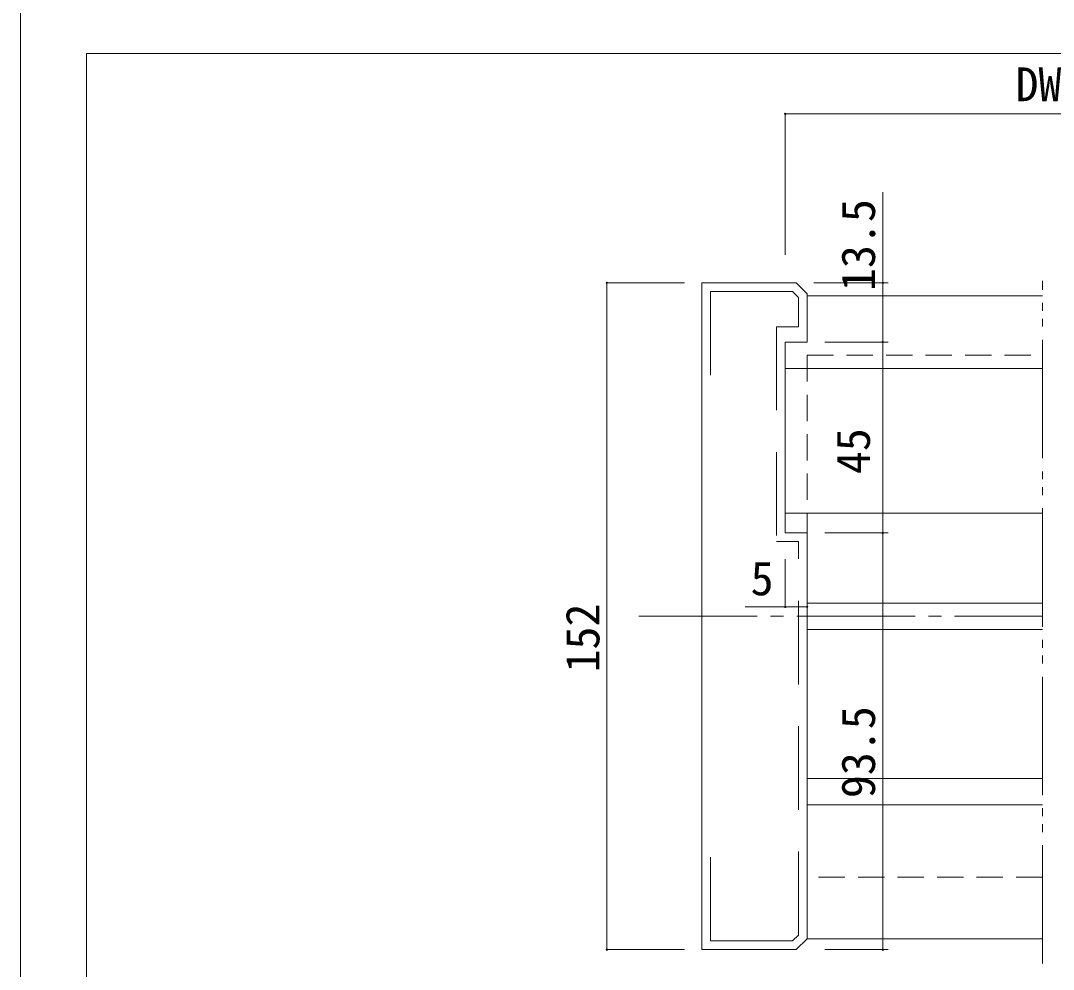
# Model space of a CAD drawing. Units: millimetres on the paper, enlarged 10 times, with parts at other scales. Extents: x -2000 to 2000, y -1385 to 1385.
# Drawn here: x -2000 to -1215, y -813 to -92 of the extents above; entities that cross this region are included whole.
import ezdxf
from ezdxf.enums import TextEntityAlignment as Align

# ---------------------------------------------------------------- set-up
doc = ezdxf.new("R2010")
doc.units = ezdxf.units.MM
doc.header["$LTSCALE"] = 10
for name, pattern in [('CHAIN2', [12, 9, -1, 1, -1]), ('DOUBLE_CHAIN2', [12.8, 9, -1, 0.6, -0.6, 0.6, -1]), ('USER2', [9.525, 6.35, -3.175]), ('USER9', [3, 2, -1])]:
    doc.linetypes.add(name, pattern=pattern)
doc.layers.add('1-1_0', color=7, linetype='Continuous', lineweight=20)
doc.layers.add('2-0_18', color=7, linetype='Continuous', lineweight=18)
doc.styles.add('ＭＳ ゴシック', font='')
doc.styles.get('ＭＳ ゴシック').set_extended_font_data('MS Gothic')

msp = doc.modelspace()

# ---------------------------------------------------------------- linework, layer by layer
at = {"layer": '1-1_0'}
for p in [(380, -117.5), (380, -117.5), (-1950, -1017.5), (380, -117.5), (380, -117.5), (-1950, -1017.5)]:
    msp.add_line(p, (-1950, -117.5), dxfattribs=at)
msp.add_lwpolyline([(-2000, -1385), (2000, -1385), (2000, 1385), (-2000, 1385)], close=True, dxfattribs=at)
at = {"layer": '2-0_18', "color": 4, "lineweight": 9}
for p, q in [((-1344.97, -291.7), (-1344.97, -222.93)), ((-1344.97, -336.7), (-1344.97, -291.7)), ((-1389.04, -336.7), (-1340.8, -336.7)), ((-1389.04, -336.7), (-1340.8, -336.7)), ((-1344.97, -336.7), (-1344.97, -481.7)), ((-1389.04, -481.7), (-1340.8, -481.7)), ((-1389.04, -481.7), (-1340.8, -481.7)), ((-1344.97, -481.7), (-1344.97, -798.37)), ((-1419.04, -501.59), (-1419.04, -537.97)), ((-1419.04, -537.97), (-1449.56, -537.97)), ((-1402.38, -537.97), (-1419.04, -537.97)), ((-1495.71, -798.37), (-1554.61, -798.37)), ((-1389.04, -798.37), (-1340.8, -798.37)), ((-1389.04, -798.37), (-1340.8, -798.37))]:
    msp.add_line(p, q, dxfattribs=at)
at = {"layer": '2-0_18', "linetype": 'DOUBLE_CHAIN2', "lineweight": 20}
msp.add_line((-1223.66, -808.99), (-1223.66, -290.27), dxfattribs=at)
at = {"layer": '2-0_18', "lineweight": 20}
for p, q in [((-1482.38, -291.7), (-1410.71, -291.7)), ((-1482.38, -291.7), (-1482.38, -798.37)), ((-1482.38, -291.7), (-1410.71, -291.7)), ((-1482.38, -291.7), (-1482.38, -798.37)), ((-1402.38, -300.04), (-1410.71, -291.7)), ((-1402.38, -300.04), (-1410.71, -291.7)), ((-1397.38, -291.7), (-1340.8, -291.7)), ((-1402.38, -300.04), (-1402.38, -331.7)), ((-1402.38, -300.04), (-1402.38, -336.7)), ((-1402.38, -301.7), (-1223.66, -301.7)), ((-1419.04, -336.7), (-1402.38, -336.7)), ((-1419.04, -336.7), (-1419.04, -481.7)), ((-1419.04, -336.7), (-1419.04, -453.37)), ((-1419.04, -336.7), (-1419.04, -453.37)), ((-1419.04, -348.37), (-1419.04, -458.37)), ((-1419.04, -356.7), (-1419.04, -466.7)), ((-1419.04, -356.7), (-1223.66, -356.7)), ((-1419.04, -466.7), (-1223.66, -466.7)), ((-1402.38, -481.7), (-1402.38, -790.04)), ((-1402.38, -490.04), (-1402.38, -790.04)), ((-1402.38, -535.04), (-1223.66, -535.04)), ((-1402.38, -555.04), (-1223.66, -555.04)), ((-1402.38, -668.37), (-1223.66, -668.37)), ((-1402.38, -688.37), (-1223.66, -688.37)), ((-1402.38, -790.04), (-1410.71, -798.37)), ((-1402.38, -790.04), (-1410.71, -798.37)), ((-1223.66, -790.04), (-1402.38, -790.04)), ((-1482.38, -798.37), (-1410.71, -798.37)), ((-1482.38, -798.37), (-1410.71, -798.37)), ((-1482.38, -798.37), (-1410.71, -798.37)), ((-1482.38, -798.37), (-1410.71, -798.37))]:
    msp.add_line(p, q, dxfattribs=at)
at = {"layer": '2-0_18', "linetype": 'USER2', "lineweight": 20}
for p, q in [((-1475.71, -298.37), (-1475.71, -365.04)), ((-1425.71, -488.37), (-1409.04, -488.37)), ((-1409.04, -787.28), (-1409.04, -488.37)), ((-1475.71, -791.7), (-1475.71, -725.04)), ((-1413.47, -791.7), (-1475.71, -791.7)), ((-1409.04, -787.28), (-1413.47, -791.7))]:
    msp.add_line(p, q, dxfattribs=at)
at = {"layer": '2-0_18', "linetype": 'USER9'}
for p, q in [((-1402.38, -346.7), (-1223.66, -346.7)), ((-1402.38, -346.7), (-1402.38, -481.7)), ((-1223.66, -743.37), (-1402.38, -743.37))]:
    msp.add_line(p, q, dxfattribs=at)
at = {"layer": '2-0_18', "color": 4, "linetype": 'CHAIN2', "lineweight": 9}
msp.add_line((-1530.31, -545.04), (-1223.66, -545.04), dxfattribs=at)
at = {"layer": '2-0_18', "color": 4, "lineweight": 9}
for points in [[(-1419.04, -270.52), (-1419.04, -163.34), (-919.04, -163.34)], [(-1495.71, -291.7), (-1554.61, -291.7), (-1554.61, -798.37)]]:
    msp.add_lwpolyline(points, dxfattribs=at)
at = {"layer": '2-0_18', "linetype": 'USER2', "lineweight": 20}
msp.add_lwpolyline([(-1475.71, -298.37), (-1413.47, -298.37), (-1409.04, -302.8), (-1409.04, -325.04), (-1425.71, -325.04), (-1425.71, -488.37)], dxfattribs=at)
at = {"layer": '2-0_18', "lineweight": 20}
msp.add_lwpolyline([(-1419.04, -481.7), (-1402.38, -481.7), (-1402.38, -490.04)], dxfattribs=at)
msp.add_lwpolyline([(-1419.04, -481.7), (-1402.38, -481.7), (-1402.38, -490.04)], dxfattribs=at)
at = {"layer": '2-0_18', "color": 4, "lineweight": 9}
for centre, start, end in [((-1419.04, -163.34), 0, 180), ((-1419.04, -163.34), 0, 180), ((-1419.04, -163.34), 180, 0), ((-1419.04, -163.34), 180, 0), ((-1554.61, -291.7), 90, 270), ((-1554.61, -291.7), 270, 90), ((-1344.97, -291.7), 90, 270), ((-1344.97, -291.7), 270, 90), ((-1344.97, -336.7), 90, 270), ((-1344.97, -336.7), 90, 270), ((-1344.97, -336.7), 270, 90), ((-1344.97, -336.7), 270, 90), ((-1344.97, -481.7), 90, 270), ((-1344.97, -481.7), 90, 270), ((-1344.97, -481.7), 270, 90), ((-1344.97, -481.7), 270, 90), ((-1419.04, -537.97), 90, 270), ((-1419.04, -537.97), 270, 90), ((-1402.38, -537.97), 90, 270), ((-1402.38, -537.97), 270, 90), ((-1554.61, -798.37), 90, 270), ((-1554.61, -798.37), 270, 90), ((-1344.97, -798.37), 90, 270), ((-1344.97, -798.37), 90, 270), ((-1344.97, -798.37), 90, 270), ((-1344.97, -798.37), 270, 90), ((-1344.97, -798.37), 270, 90), ((-1344.97, -798.37), 270, 90)]:
    msp.add_arc(centre, 0.521, start, end, dxfattribs=at)

# ---------------------------------------------------------------- texts
at = {"layer": '2-0_18', "style": 'ＭＳ ゴシック'}
for s, p in [('DW:812', (-1244.1, -161.38)), ('5', (-1445.36, -536.82))]:
    msp.add_text(s, height=25.66, dxfattribs=at).set_placement(p, align=Align.BOTTOM_LEFT)
for s, p in [('13.5', (-1343.1, -297.95)), ('45', (-1346.96, -437.09)), ('152', (-1552.53, -587.76)), ('93.5', (-1343.1, -683.24))]:
    msp.add_text(s, height=25.66, rotation=90, dxfattribs=at).set_placement(p, align=Align.BOTTOM_LEFT)

doc.saveas('drawing.dxf')
